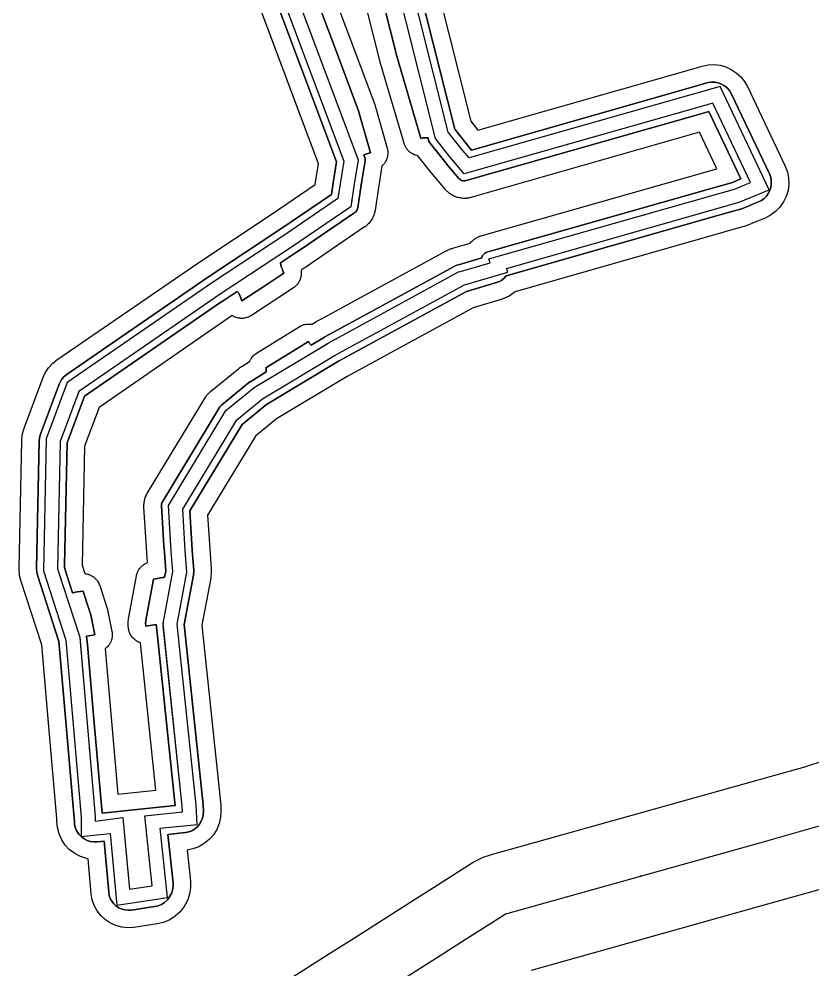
# Model space of a CAD drawing. Header units: inches. Extents: x 87989 to 118156, y 435697 to 451526.
# Drawn here: x 92767.7 to 92994.7, y 437025.8 to 437297.8 of the extents above; entities that cross this region are included whole.
import ezdxf

# ---------------------------------------------------------------- set-up
doc = ezdxf.new("R2010")
doc.units = ezdxf.units.IN
doc.header["$MEASUREMENT"] = 0
for name, color, linetype, true_color in [('As_waterkering_AWK', 7, 'Continuous', 0xbe8997), ('As_waterkering_BWK', 7, 'Continuous', 0x7b8981), ('Beschermingszone_BWK', 7, 'Continuous', 0xcf890d), ('Grens_bebouwingsvrije_zone_BWK', 7, 'Continuous', 0x6789ae), ('Kernzone_AWK', 7, 'Continuous', 0x778924), ('Kernzone_BWK', 7, 'Continuous', 0xcb89af), ('Kunstwerken_BWK', 7, 'Continuous', 0xc78952), ('Referentiepunten_AWK', 7, 'Continuous', 0x6f8969), ('Referentiepunten_BWK', 7, 'Continuous', 0x178980)]:
    doc.layers.add(name, color=color, linetype=linetype, true_color=true_color)

msp = doc.modelspace()

# ---------------------------------------------------------------- linework, layer by layer
at = {"layer": 'As_waterkering_AWK'}
msp.add_lwpolyline([(93334.787, 437242.733), (93295.709, 437218), (93282.467, 437206.605), (93222.688, 437155.168), (93214.381, 437148.02), (93214.371, 437148.011), (93195.916, 437132.131), (93181.844, 437128.07), (93092.53, 437102.291), (93058.673, 437089.189), (93029.271, 437078.212), (93015.636, 437073.121), (92997.464, 437067.192), (92979.388, 437062.123), (92907.512, 437041.994), (92906.989, 437041.847), (92895.581, 437034.604), (92889.158, 437030.526), (92873.02, 437020.28)], dxfattribs=at)
at = {"layer": 'As_waterkering_BWK'}
for points in [[(92789.5387, 437068.4214), (92797.4302, 437069.3872), (92799.3091, 437048.9451), (92805.8204, 437049.9024), (92803.7144, 437069.9053), (92814.4726, 437071.0314), (92814.4114, 437072.6414), (92808.9129, 437124.8675), (92811.6976, 437139.7929), (92811.27, 437145.47), (92810.44, 437158.63), (92826.89, 437185.81), (92835, 437192.43), (92856.0923, 437205.1037), (92893.4, 437225.42), (92893.95, 437225.57), (92902.3875, 437228.0642), (92902.041, 437229.153), (92966.176, 437247.393), (92969.221, 437248.259), (92972.32, 437249.14), (92974.401, 437250), (92975.3855, 437250.407), (92976.82, 437251), (92966.05, 437273.72), (92964.7129, 437273.3388), (92963.114, 437272.8831), (92895.01, 437253.46), (92890.9286, 437258.3272), (92886.7733, 437263.552), (92874.0061, 437314.5006)], [(92845.446, 437308.9083), (92864.6843, 437257.4991), (92863.485, 437250), (92862.59, 437244.07), (92845.9535, 437232.7409), (92825.24, 437219.06), (92784.82, 437191.2), (92779.48, 437176.93), (92778.7242, 437140.574), (92785.07, 437120.97), (92787.12, 437097.41), (92789.5317, 437069.666), (92789.5387, 437068.4214)]]:
    msp.add_lwpolyline(points, dxfattribs=at)
at = {"layer": 'Beschermingszone_BWK'}
for points in [[(92869.9238, 437310.2266), (92875.707, 437287.1445), (92882.5098, 437263.9883), (92882.6309, 437263.5781), (92882.9492, 437263.6719), (92883.2188, 437263.7461), (92883.4941, 437263.7852), (92883.7793, 437263.8242), (92884.0664, 437263.8242), (92884.3594, 437263.8281), (92884.6523, 437263.7852), (92884.834, 437263.0664), (92884.9219, 437262.7969), (92885.0469, 437262.543), (92885.207, 437262.3086), (92889.3789, 437257.0625), (92890.3516, 437255.9023), (92893.4785, 437252.1758), (92893.709, 437251.9414), (92893.9746, 437251.75), (92894.2695, 437251.6016), (92894.582, 437251.5078), (92894.9082, 437251.4609), (92895.2363, 437251.4727), (92895.5586, 437251.5352), (92963.6621, 437270.9609), (92964.9688, 437271.332), (92974.1113, 437252.043), (92973.6367, 437251.8477), (92971.6621, 437251.0313), (92968.6738, 437250.1836), (92965.6289, 437249.3164), (92902.834, 437231.457), (92901.4941, 437231.0781), (92901.1914, 437230.9648), (92900.9121, 437230.8047), (92900.6621, 437230.6016), (92900.4473, 437230.3633), (92900.2754, 437230.0898), (92900.1484, 437229.793), (92900.0703, 437229.4805), (92893.4023, 437227.4922), (92892.873, 437227.3477), (92892.7168, 437227.3008), (92892.4434, 437227.1758), (92891.1113, 437226.4492), (92856.4277, 437207.5625), (92855.1367, 437206.8594), (92855.0625, 437206.8164), (92851.2637, 437204.5352), (92851.1641, 437204.6016), (92850.9902, 437204.7773), (92850.8223, 437204.9453), (92850.6855, 437205.1406), (92850.5566, 437205.3242), (92850.4609, 437205.5313), (92838.3008, 437197.9688), (92838.3711, 437197.6992), (92838.3984, 437197.4219), (92838.4258, 437197.1328), (92838.4023, 437196.8242), (92833.9707, 437194.1445), (92833.7344, 437193.9805), (92832.3281, 437192.832), (92825.6152, 437187.3516), (92825.3574, 437187.0937), (92825.1797, 437186.8438), (92808.7188, 437159.6484), (92808.5859, 437159.3789), (92808.4961, 437159.0977), (92808.4473, 437158.8008), (92808.4434, 437158.5039), (92809.1641, 437147.0898), (92809.2754, 437145.332), (92809.6836, 437139.9023), (92809.3398, 437138.1563), (92809.0996, 437138.0859), (92808.8691, 437138.0586), (92806.2051, 437137.6094), (92803.9941, 437125.7617), (92803.9121, 437124.8672), (92803.9395, 437124.3438), (92803.959, 437124.1602), (92806.9238, 437124.6563), (92807.1855, 437122.168), (92812.1934, 437074.6172), (92812.3809, 437072.8242), (92791.4551, 437070.6328), (92791.3633, 437071.6875), (92789.1133, 437097.582), (92787.2656, 437118.8008), (92787.0625, 437121.1445), (92787.043, 437121.3008), (92789.3809, 437121.6914), (92788.25, 437127.3828), (92787.1484, 437130.7852), (92786.0469, 437134.1914), (92784.3926, 437133.9102), (92783.0566, 437133.6836), (92782.1855, 437136.375), (92781.4219, 437138.7344), (92780.7305, 437140.8711), (92780.7461, 437141.6055), (92781.4727, 437176.5469), (92786.4727, 437189.9102), (92824.8926, 437216.3906), (92826.3594, 437217.4023), (92830.0645, 437219.8477), (92830.1426, 437219.7813), (92830.3477, 437219.5977), (92830.5078, 437219.375), (92830.6563, 437219.1719), (92830.7598, 437218.9414), (92831.4063, 437217.1406), (92837.4141, 437221.1094), (92843.4238, 437225.0781), (92843.0723, 437226.0547), (92842.7207, 437227.0313), (92842.6211, 437227.2852), (92842.5664, 437227.5586), (92842.5078, 437227.8398), (92842.502, 437228.0625), (92847.0684, 437231.0781), (92848.4102, 437231.9922), (92863.7148, 437242.418), (92863.9707, 437242.625), (92864.1895, 437242.8711), (92864.3652, 437243.1484), (92864.4922, 437243.4531), (92864.5684, 437243.7734), (92865.4609, 437249.6914), (92865.7539, 437251.5273), (92866.6602, 437257.1836), (92866.6836, 437257.5234), (92866.6504, 437257.8633), (92866.5605, 437258.1914), (92866.3145, 437258.8477), (92866.4141, 437258.9102), (92866.6309, 437259.0039), (92866.8398, 437259.0977), (92867.0605, 437259.1602), (92868.1699, 437259.4805), (92864.7695, 437271.5391), (92858.4844, 437288.3359), (92852.1973, 437305.1328)], [(92856.8809, 437306.8828), (92869.4512, 437273.2891), (92869.4824, 437273.2031), (92869.5508, 437272.9961), (92869.582, 437272.8945), (92872.9824, 437260.8359), (92872.9902, 437260.8047), (92873.0273, 437260.6484), (92873.1055, 437260.2578), (92873.1328, 437260.0938), (92873.1484, 437259.9336), (92873.1523, 437259.8594), (92873.166, 437259.4609), (92873.168, 437259.3711), (92873.1641, 437259.207), (92873.1484, 437259.0625), (92873.0996, 437258.6602), (92873.0723, 437258.4883), (92873.0352, 437258.3281), (92873.0195, 437258.2773), (92872.9082, 437257.8945), (92872.875, 437257.793), (92872.8184, 437257.6367), (92872.7656, 437257.5195), (92872.5938, 437257.1602), (92872.5801, 437257.1289), (92872.502, 437256.9844), (92872.416, 437256.8477), (92872.3945, 437256.8164), (92872.168, 437256.4883), (92872.0938, 437256.3867), (92871.9902, 437256.2617), (92871.916, 437256.1797), (92871.6406, 437255.8906), (92871.6035, 437255.8555), (92871.4941, 437255.75), (92870.6914, 437250.7383), (92870.4023, 437248.9258), (92869.5117, 437243.0273), (92869.4941, 437242.9258), (92869.4531, 437242.7148), (92869.4336, 437242.6211), (92869.3574, 437242.3008), (92869.3398, 437242.2305), (92869.3027, 437242.1016), (92869.1758, 437241.7109), (92869.166, 437241.6836), (92869.1055, 437241.5234), (92868.9766, 437241.2148), (92868.9121, 437241.0781), (92868.8887, 437241.0313), (92868.6992, 437240.6641), (92868.6465, 437240.5664), (92868.5977, 437240.4883), (92868.4219, 437240.207), (92868.3848, 437240.1484), (92868.3066, 437240.0391), (92868.0508, 437239.6992), (92867.9336, 437239.5547), (92867.7109, 437239.3047), (92867.6094, 437239.1953), (92867.5684, 437239.1563), (92867.2695, 437238.8711), (92867.1914, 437238.8008), (92867.1152, 437238.7383), (92866.8594, 437238.5313), (92866.8105, 437238.4883), (92866.7793, 437238.4648), (92866.6133, 437238.3438), (92866.5293, 437238.2852), (92851.2227, 437227.8594), (92849.8672, 437226.9375), (92849.8438, 437226.9219), (92848.3496, 437225.9336), (92848.3613, 437225.8516), (92848.3711, 437225.7617), (92848.4121, 437225.3477), (92848.418, 437225.2734), (92848.4238, 437225.1094), (92848.418, 437224.9414), (92848.3887, 437224.5195), (92848.373, 437224.3672), (92848.3457, 437224.207), (92848.3242, 437224.1055), (92848.2266, 437223.7031), (92848.2109, 437223.6445), (92848.1641, 437223.4883), (92848.0996, 437223.3203), (92847.9316, 437222.9258), (92847.875, 437222.8008), (92847.7969, 437222.6563), (92847.7363, 437222.5586), (92847.5117, 437222.207), (92847.4863, 437222.168), (92847.3906, 437222.0352), (92847.2871, 437221.9102), (92847.2598, 437221.8789), (92846.9785, 437221.5703), (92846.8965, 437221.4805), (92846.7773, 437221.3711), (92846.6738, 437221.2852), (92846.3477, 437221.0273), (92846.3223, 437221.0078), (92846.1855, 437220.9102), (92834.1621, 437212.9687), (92834.0332, 437212.8906), (92833.9902, 437212.8672), (92833.6387, 437212.6719), (92833.5371, 437212.6172), (92833.3887, 437212.5508), (92833.2715, 437212.5039), (92832.8926, 437212.3711), (92832.8555, 437212.3594), (92832.6992, 437212.3086), (92832.541, 437212.2734), (92832.502, 437212.2656), (92832.1074, 437212.1953), (92831.9824, 437212.1758), (92831.8203, 437212.1563), (92831.7051, 437212.1523), (92831.3027, 437212.1445), (92831.0918, 437212.1484), (92830.9141, 437212.168), (92830.502, 437212.2266), (92830.3691, 437212.25), (92830.209, 437212.2852), (92830.1094, 437212.3164), (92829.7266, 437212.4375), (92829.6699, 437212.4531), (92829.5156, 437212.5117), (92829.3594, 437212.582), (92828.9922, 437212.7695), (92828.8633, 437212.8359), (92828.7246, 437212.9219), (92828.6973, 437212.9414), (92790.6055, 437186.6836), (92786.4531, 437175.5938), (92785.748, 437141.6094), (92786.5391, 437139.1602), (92786.5918, 437139.1563), (92786.7441, 437139.1406), (92786.9043, 437139.1133), (92786.9824, 437139.0977), (92787.3672, 437139.0078), (92787.4492, 437138.9883), (92787.6055, 437138.9414), (92787.7441, 437138.8906), (92788.1191, 437138.7383), (92788.2734, 437138.668), (92788.418, 437138.5898), (92788.4648, 437138.5625), (92788.8027, 437138.3555), (92788.8965, 437138.2969), (92789.0293, 437138.2031), (92789.123, 437138.125), (92789.4258, 437137.8711), (92789.457, 437137.8438), (92789.5762, 437137.7305), (92789.6973, 437137.6016), (92789.9629, 437137.2891), (92790.0488, 437137.1836), (92790.1445, 437137.0508), (92790.1973, 437136.9727), (92790.4043, 437136.6328), (92790.4375, 437136.5742), (92790.5156, 437136.4297), (92790.584, 437136.2813), (92790.7344, 437135.9141), (92790.791, 437135.7656), (92790.8027, 437135.7305), (92793.0059, 437128.9219), (92793.0449, 437128.793), (92793.1211, 437128.5), (92793.1543, 437128.3594), (92794.2891, 437122.6367), (92794.3164, 437122.4766), (92794.3223, 437122.4141), (92794.3652, 437122.0195), (92794.373, 437121.9219), (92794.3789, 437121.7578), (92794.375, 437121.625), (92794.3555, 437121.2305), (92794.3535, 437121.1992), (92794.3359, 437121.0352), (92794.3105, 437120.875), (92794.3027, 437120.8359), (92794.2188, 437120.4492), (92794.1895, 437120.3281), (92794.1426, 437120.1719), (92794.1055, 437120.0703), (92793.9629, 437119.6992), (92793.9414, 437119.6484), (92793.875, 437119.5), (92793.7949, 437119.3477), (92793.5918, 437119.0039), (92793.5117, 437118.875), (92793.416, 437118.7422), (92793.3652, 437118.6758), (92793.1133, 437118.3711), (92793.0605, 437118.3086), (92792.9492, 437118.1875), (92792.8398, 437118.0859), (92792.5371, 437117.8164), (92792.4063, 437117.7109), (92792.3809, 437117.6914), (92794.0938, 437098.0156), (92795.9961, 437076.1367), (92806.8848, 437077.2734), (92802.4512, 437119.3945), (92802.3633, 437119.4219), (92802.1953, 437119.4844), (92801.8066, 437119.6484), (92801.6855, 437119.707), (92801.541, 437119.7852), (92801.4473, 437119.8398), (92801.1035, 437120.0586), (92801.0586, 437120.0898), (92800.9258, 437120.1836), (92800.7891, 437120.2969), (92800.4746, 437120.5781), (92800.377, 437120.6719), (92800.2656, 437120.793), (92800.1953, 437120.875), (92799.9395, 437121.1914), (92799.9063, 437121.2344), (92799.8105, 437121.3672), (92799.7168, 437121.5195), (92799.5117, 437121.8867), (92799.4473, 437122.0078), (92799.3789, 437122.1563), (92799.3398, 437122.2578), (92799.2012, 437122.6406), (92799.1816, 437122.6914), (92799.1348, 437122.8477), (92799.0957, 437123.0195), (92799.0176, 437123.4336), (92798.9941, 437123.5703), (92798.9883, 437123.6367), (92798.9688, 437123.8203), (92798.9609, 437123.8867), (92798.9512, 437124.0156), (92798.9492, 437124.0508), (92798.9473, 437124.082), (92798.9199, 437124.6055), (92798.916, 437124.7383), (92798.916, 437124.7813), (92798.9238, 437125.1367), (92798.9277, 437125.2539), (92798.9336, 437125.3164), (92799.0137, 437126.207), (92799.0254, 437126.3203), (92799.0586, 437126.5586), (92799.0781, 437126.6758), (92801.293, 437138.543), (92801.3359, 437138.7266), (92801.4551, 437139.1563), (92801.4961, 437139.293), (92801.5527, 437139.4453), (92801.6055, 437139.5625), (92801.793, 437139.957), (92801.8066, 437139.9844), (92801.8848, 437140.1289), (92801.9707, 437140.2695), (92802.0137, 437140.3281), (92802.2637, 437140.6836), (92802.3184, 437140.7539), (92802.4219, 437140.8789), (92802.5391, 437141.0078), (92802.8535, 437141.3164), (92802.9609, 437141.418), (92803.0879, 437141.5195), (92803.1875, 437141.5938), (92803.5449, 437141.8398), (92803.5781, 437141.8633), (92803.7168, 437141.9492), (92803.8613, 437142.0273), (92803.9219, 437142.0547), (92804.3164, 437142.2344), (92804.4043, 437142.2734), (92804.4883, 437142.3086), (92804.2871, 437144.9727), (92804.2852, 437145), (92804.1738, 437146.7734), (92803.4531, 437158.1875), (92803.4492, 437158.2813), (92803.4453, 437158.4805), (92803.4434, 437158.5469), (92803.4473, 437158.8594), (92803.4531, 437158.9961), (92803.457, 437159.0469), (92803.4883, 437159.418), (92803.502, 437159.5273), (92803.5117, 437159.6016), (92803.5605, 437159.8984), (92803.5762, 437159.9844), (92803.5957, 437160.082), (92803.6836, 437160.4414), (92803.6992, 437160.5078), (92803.7344, 437160.6211), (92803.8242, 437160.9063), (92803.8379, 437160.9492), (92803.8887, 437161.082), (92804.0313, 437161.4375), (92804.1035, 437161.5977), (92804.2363, 437161.8672), (92804.2852, 437161.9609), (92804.3887, 437162.1445), (92804.4141, 437162.1914), (92804.4414, 437162.2383), (92820.9023, 437189.4336), (92820.9531, 437189.5156), (92821.0625, 437189.6836), (92821.1133, 437189.7539), (92821.293, 437190.0039), (92821.3418, 437190.0742), (92821.4219, 437190.1719), (92821.6934, 437190.4883), (92821.7168, 437190.5195), (92821.832, 437190.6406), (92822.0918, 437190.8984), (92822.1797, 437190.9805), (92822.3613, 437191.1445), (92822.3848, 437191.168), (92822.4531, 437191.2227), (92830.5742, 437197.8516), (92830.6387, 437197.9023), (92830.7871, 437198.0156), (92830.8594, 437198.0703), (92831.0938, 437198.2344), (92831.1543, 437198.2773), (92831.3105, 437198.3789), (92831.3828, 437198.4219), (92833.6465, 437199.793), (92833.6855, 437199.8906), (92833.7578, 437200.0508), (92833.9375, 437200.4063), (92834.0039, 437200.5273), (92834.0898, 437200.668), (92834.1426, 437200.7422), (92834.3672, 437201.0547), (92834.4121, 437201.1133), (92834.5156, 437201.2383), (92834.623, 437201.3555), (92834.8984, 437201.6289), (92835.0195, 437201.7461), (92835.1465, 437201.8477), (92835.1934, 437201.8867), (92835.5059, 437202.1133), (92835.5918, 437202.1719), (92835.6602, 437202.2148), (92847.8203, 437209.7773), (92847.8906, 437209.8164), (92847.9844, 437209.8711), (92848.3242, 437210.0469), (92848.373, 437210.0703), (92848.5215, 437210.1406), (92848.6758, 437210.1953), (92849.0371, 437210.3203), (92849.1934, 437210.3672), (92849.3516, 437210.4023), (92849.4063, 437210.4141), (92849.7832, 437210.4805), (92849.8887, 437210.4961), (92850.0527, 437210.5117), (92850.1641, 437210.5156), (92850.5449, 437210.5234), (92850.7598, 437210.5195), (92850.9238, 437210.5039), (92851.3047, 437210.4531), (92851.3848, 437210.4414), (92852.5098, 437211.1172), (92852.5508, 437211.1406), (92852.6758, 437211.2109), (92852.7207, 437211.2383), (92854.0371, 437211.9531), (92890.0527, 437231.5664), (92890.1348, 437231.6094), (92890.3066, 437231.6953), (92890.3867, 437231.7344), (92890.6602, 437231.8555), (92890.7305, 437231.8867), (92890.793, 437231.9141), (92891.0645, 437232.0156), (92891.1563, 437232.0508), (92891.2012, 437232.0664), (92891.3594, 437232.1133), (92891.4082, 437232.1289), (92891.5078, 437232.1602), (92891.5586, 437232.1719), (92892.0313, 437232.3008), (92896.7285, 437233.7031), (92896.9336, 437233.9336), (92897.0293, 437234.0352), (92897.0742, 437234.0781), (92897.3652, 437234.3555), (92897.4414, 437234.4258), (92897.5176, 437234.4883), (92897.7676, 437234.6914), (92897.8184, 437234.7305), (92897.9297, 437234.8125), (92898.2734, 437235.0469), (92898.4277, 437235.1445), (92898.7129, 437235.3047), (92898.8477, 437235.3789), (92898.8926, 437235.3984), (92899.2578, 437235.5703), (92899.3613, 437235.6172), (92899.4453, 437235.6484), (92899.7461, 437235.7617), (92899.8281, 437235.7891), (92900.0313, 437235.8555), (92900.127, 437235.8867), (92967.1953, 437254.9609), (92962.2656, 437265.3633), (92896.9297, 437246.7266), (92896.8906, 437246.7188), (92896.8301, 437246.7031), (92896.6309, 437246.6523), (92896.5313, 437246.6328), (92896.209, 437246.5664), (92896.0488, 437246.543), (92896.0059, 437246.5352), (92895.5977, 437246.4883), (92895.4785, 437246.4805), (92895.3926, 437246.4766), (92895.0645, 437246.4648), (92894.9863, 437246.4648), (92894.8594, 437246.4688), (92894.4492, 437246.4883), (92894.4121, 437246.4883), (92894.248, 437246.5078), (92893.9199, 437246.5508), (92893.7637, 437246.5781), (92893.7168, 437246.5859), (92893.3164, 437246.6719), (92893.2031, 437246.7031), (92893.1172, 437246.7266), (92892.8027, 437246.8203), (92892.7324, 437246.8438), (92892.6094, 437246.8906), (92892.2285, 437247.043), (92892.1973, 437247.0547), (92892.0449, 437247.125), (92891.7461, 437247.2734), (92891.6113, 437247.3438), (92891.5664, 437247.3711), (92891.2148, 437247.5859), (92891.1211, 437247.6445), (92891.0449, 437247.6992), (92890.7773, 437247.8906), (92890.7207, 437247.9336), (92890.6172, 437248.0156), (92890.2949, 437248.293), (92890.1602, 437248.418), (92889.9238, 437248.6563), (92889.8535, 437248.7305), (92889.7148, 437248.8828), (92889.6816, 437248.9219), (92889.6465, 437248.9609), (92886.5195, 437252.6914), (92885.5273, 437253.875), (92885.4863, 437253.9258), (92881.7148, 437258.668), (92881.5898, 437258.6953), (92881.2031, 437258.793), (92881.1719, 437258.8008), (92881.0137, 437258.8477), (92880.8613, 437258.9063), (92880.8262, 437258.9219), (92880.4609, 437259.0781), (92880.3477, 437259.1328), (92880.2031, 437259.2109), (92880.1074, 437259.2656), (92879.7734, 437259.4805), (92879.7285, 437259.5117), (92879.5957, 437259.6055), (92879.4629, 437259.7148), (92879.1582, 437259.9883), (92879.0527, 437260.0859), (92878.9414, 437260.2031), (92878.8809, 437260.2773), (92878.6309, 437260.5859), (92878.5879, 437260.6406), (92878.4922, 437260.7734), (92878.4043, 437260.9141), (92878.2051, 437261.2578), (92878.1289, 437261.3984), (92878.0625, 437261.5508), (92878.0352, 437261.6172), (92877.8926, 437261.9883), (92877.8633, 437262.0742), (92877.832, 437262.1758), (92877.7129, 437262.582), (92870.9102, 437285.7344), (92870.8965, 437285.7813), (92870.8691, 437285.8867), (92870.8574, 437285.9297), (92865.0723, 437309.0078)]]:
    msp.add_lwpolyline(points, dxfattribs=at)
for points in [[(92884.6001, 437317.4482, 0), (92896.8646, 437268.5354, 0), (92898.8794, 437266.0021, 0), (92960.0979, 437283.4615, 0), (92961.6974, 437283.9174, 0), (92963.0344, 437284.2986, 0), (92964.7168, 437284.6389, 0), (92966.4317, 437284.7134, 0), (92968.1373, 437284.5201, 0), (92969.7921, 437284.0639, 0), (92971.3557, 437283.3558, 0), (92972.7902, 437282.4131, 0), (92974.0605, 437281.2587, 0), (92975.1358, 437279.9207, 0), (92975.9898, 437278.4318, 0), (92986.7598, 437255.7118, 0), (92987.3901, 437254.0453, 0), (92987.743, 437252.299, 0), (92987.8095, 437250.5186, 0), (92987.5876, 437248.7508, 0), (92987.0833, 437247.042, 0), (92986.3097, 437245.4371, 0), (92985.2872, 437243.9781, 0), (92984.0425, 437242.7033, 0), (92982.6084, 437241.6461, 0), (92981.0224, 437240.8344, 0), (92979.5879, 437240.2414, 0), (92978.6028, 437239.8341, 0), (92976.5213, 437238.9739, 0), (92975.328, 437238.5593, 0), (92972.2295, 437237.6784, 0), (92969.1851, 437236.8126, 0), (92909.5899, 437219.7694, 0), (92907.8875, 437218.5379, 0), (92905.8277, 437217.6215, 0), (92897.586, 437215.1743, 0), (92861.5579, 437195.5548, 0), (92841.3433, 437183.4085, 0), (92835.3172, 437178.4896, 0), (92821.6351, 437155.8829, 0), (92822.2436, 437146.2293, 0), (92822.6666, 437140.6191, 0), (92822.6976, 437139.7929, 0), (92822.5208, 437137.829, 0), (92820.0202, 437124.4255, 0), (92825.351, 437073.7931, 0), (92825.4035, 437073.0591, 0), (92825.4687, 437071.2402, 0), (92825.3541, 437069.4304, 0), (92824.9436, 437067.6639, 0), (92824.2484, 437065.989, 0), (92823.2873, 437064.4511, 0), (92822.0865, 437063.0921, 0), (92820.6787, 437061.9489, 0), (92819.1022, 437061.0527, 0), (92817.3998, 437060.4278, 0), (92815.8048, 437060.1264, 0), (92816.7341, 437051.2994, 0), (92816.7722, 437049.3888, 0), (92816.4865, 437047.4992, 0), (92815.8853, 437045.6852, 0), (92814.986, 437043.999, 0), (92813.8144, 437042.4893, 0), (92812.4043, 437041.1995, 0), (92810.7963, 437040.1668, 0), (92809.0368, 437039.4209, 0), (92807.1765, 437038.9834, 0), (92800.5864, 437038.0145, 0), (92798.8545, 437037.9023, 0), (92797.1273, 437038.0718, 0), (92795.4502, 437038.5184, 0), (92793.8676, 437039.2306, 0), (92792.421, 437040.1894, 0), (92791.1486, 437041.3696, 0), (92790.0839, 437042.7402, 0), (92789.255, 437044.265, 0), (92788.6837, 437045.9038, 0), (92788.3851, 437047.6134, 0), (92787.4629, 437057.6471, 0), (92787.0354, 437057.71, 0), (92785.2904, 437058.2749, 0), (92783.6634, 437059.1219, 0), (92782.1998, 437060.2275, 0), (92780.9403, 437061.5609, 0), (92779.9198, 437063.085, 0), (92779.1668, 437064.7575, 0), (92778.7022, 437066.5319, 0), (92778.5389, 437068.3589, 0), (92778.5346, 437069.1135, 0), (92776.1614, 437096.4569, 0), (92774.2197, 437118.7714, 0), (92768.2588, 437137.1863, 0), (92767.8913, 437138.6638, 0), (92767.7254, 437140.6883, 0), (92768.4824, 437177.1586, 0), (92768.6471, 437178.8401, 0), (92769.1605, 437180.7387, 0), (92774.5177, 437195.0552, 0), (92775.2219, 437196.5737, 0), (92776.1483, 437197.9677, 0), (92777.2755, 437199.205, 0), (92778.5773, 437200.257, 0), (92819.0875, 437228.1778, 0), (92839.8263, 437241.8767, 0), (92852.4298, 437250.4594, 0), (92852.6156, 437251.6893, 0), (92853.3633, 437256.3661, 0), (92835.1437, 437305.053, 0)], [(92839.8265, 437306.8054, 0), (92858.5092, 437256.8811, 0), (92857.5562, 437250.9215, 0), (92857.0481, 437247.5551, 0), (92842.6116, 437237.7238, 0), (92821.8841, 437224.0334, 0), (92781.1891, 437195.9682, 0), (92780.5545, 437195.415, 0), (92780.0045, 437194.7776, 0), (92779.5501, 437194.0688, 0), (92779.2006, 437193.3029, 0), (92773.8512, 437179.0075, 0), (92773.5712, 437177.9719, 0), (92773.4813, 437177.0547, 0), (92772.7249, 437140.6363, 0), (92772.8154, 437139.5321, 0), (92773.0158, 437138.7262, 0), (92779.1517, 437119.7708, 0), (92781.1426, 437096.8901, 0), (92783.5342, 437069.1992, 0), (92783.5388, 437068.3873, 0), (92783.6279, 437067.3908, 0), (92783.8813, 437066.4229, 0), (92784.2921, 437065.5106, 0), (92784.8487, 437064.6793, 0), (92785.5357, 437063.952, 0), (92786.334, 437063.3489, 0), (92787.2214, 437062.8869, 0), (92788.1733, 437062.5788, 0), (92789.1631, 437062.4331, 0), (92790.1634, 437062.454, 0), (92792.0242, 437062.6493, 0), (92793.3641, 437048.0711, 0), (92793.5231, 437047.161, 0), (92793.8272, 437046.2886, 0), (92794.2684, 437045.4769, 0), (92794.8352, 437044.7474, 0), (92795.5125, 437044.1191, 0), (92796.2825, 437043.6087, 0), (92797.125, 437043.2296, 0), (92798.0178, 437042.9918, 0), (92798.9372, 437042.9016, 0), (92799.8591, 437042.9614, 0), (92806.4492, 437043.9303, 0), (92807.4832, 437044.1734, 0), (92808.4612, 437044.588, 0), (92809.3549, 437045.162, 0), (92810.1387, 437045.8789, 0), (92810.7899, 437046.7181, 0), (92811.2898, 437047.6553, 0), (92811.624, 437048.6636, 0), (92811.7828, 437049.7139, 0), (92811.7616, 437050.7759, 0), (92810.31, 437064.5629, 0), (92810.3141, 437064.5692, 0), (92815.3059, 437065.0932, 0), (92816.2486, 437065.3029, 0), (92817.1454, 437065.6613, 0), (92817.9729, 437066.1591, 0), (92818.7097, 437066.7834, 0), (92819.3366, 437067.518, 0), (92819.8373, 437068.3438, 0), (92820.1988, 437069.2394, 0), (92820.4117, 437070.1813, 0), (92820.4705, 437071.1453, 0), (92820.3928, 437073.0694, 0), (92814.9714, 437124.6264, 0), (92817.6012, 437138.7217, 0), (92817.6892, 437140.0182, 0), (92817.2556, 437145.8842, 0), (92816.5464, 437157.1316, 0), (92831.4867, 437181.817, 0), (92838.46, 437187.5092, 0), (92859.0735, 437199.8952, 0), (92895.6603, 437219.8189, 0), (92904.264, 437222.3681, 0), (92905.0539, 437222.6883, 0), (92905.7889, 437223.1198, 0), (92906.4534, 437223.6535, 0), (92907.0333, 437224.2782, 0), (92967.8173, 437241.6219, 0), (92970.862, 437242.4878, 0), (92973.9607, 437243.3687, 0), (92974.6116, 437243.5949, 0), (92976.6929, 437244.455, 0), (92977.6778, 437244.8621, 0), (92979.1122, 437245.4551, 0), (92979.9536, 437245.8825, 0), (92980.7173, 437246.4367, 0), (92981.3845, 437247.1041, 0), (92981.9386, 437247.868, 0), (92982.3658, 437248.7094, 0), (92982.6555, 437249.6075, 0), (92982.8005, 437250.5399, 0), (92982.7973, 437251.4836, 0), (92982.6458, 437252.415, 0), (92982.3499, 437253.3111, 0), (92971.3589, 437276.505, 0), (92970.8341, 437277.3372, 0), (92970.1796, 437278.0719, 0), (92969.4133, 437278.6891, 0), (92968.5561, 437279.1719, 0), (92967.6311, 437279.5074, 0), (92966.6636, 437279.6863, 0), (92965.6799, 437279.7038, 0), (92964.7066, 437279.5595, 0), (92963.0681, 437279.109, 0), (92961.4689, 437278.6531, 0), (92897.1069, 437260.2973, 0), (92895.5762, 437262.1228, 0), (92892.2777, 437266.2702, 0), (92879.7846, 437316.1084, 0)]]:
    msp.add_polyline3d(points, dxfattribs=at)
at = {"layer": 'Grens_bebouwingsvrije_zone_BWK'}
msp.add_lwpolyline([(92841.6078, 437307.752), (92860.5676, 437257.0871), (92859.5324, 437250.6143), (92858.8954, 437246.3934), (92843.7254, 437236.063), (92823.0025, 437222.3759), (92781.5145, 437193.7797), (92775.495, 437177.694), (92774.7111, 437139.9833), (92781.1245, 437120.1705), (92783.135, 437097.0634), (92785.5327, 437069.4812), (92785.5388, 437068.3986), (92785.5357, 437063.952), (92789.9552, 437064.4431), (92793.8305, 437064.8488), (92795.7125, 437044.3733), (92810.2004, 437046.5033), (92808.1115, 437066.3436), (92818.6119, 437067.4428), (92818.4035, 437072.927), (92812.9519, 437124.7068), (92815.7256, 437139.5726), (92815.2605, 437145.7461), (92814.511, 437157.631), (92829.9545, 437183.148), (92837.3067, 437189.1494), (92858.0798, 437201.6314), (92894.9029, 437221.6838), (92895.0433, 437221.7221), (92907.4374, 437225.3858), (92907.1038, 437226.4342), (92973.6351, 437245.3554), (92982.2369, 437248.911), (92968.2127, 437278.4959), (92896.408, 437258.0182), (92894.027, 437260.8576), (92890.4429, 437265.3641), (92877.8611, 437315.5732)], dxfattribs=at)
at = {"layer": 'Kernzone_AWK'}
for points in [[(93344.243, 437228.008), (93306.154, 437203.9), (93293.882, 437193.34), (93234.102, 437141.903), (93226.085, 437135.008), (93225.79, 437134.751), (93207.248, 437118.796, -0.10620281), (93200.768, 437115.317), (93186.697, 437111.256), (93098.127, 437085.692), (93064.892, 437072.831), (93035.392, 437061.818), (93021.689, 437056.702), (93021.064, 437056.484), (93002.892, 437050.555), (93002.189, 437050.342), (92984.11, 437045.272), (92914.193, 437025.691)], [(92840.495, 437020.359), (92854.681, 437029.366), (92859.061, 437032.147), (92863.641, 437035.054), (92879.778, 437045.3), (92886.201, 437049.378), (92897.609, 437056.621, -0.07266719), (92902.254, 437058.694), (92902.785, 437058.844), (92974.666, 437078.974), (92992.382, 437083.942), (93009.874, 437089.649)]]:
    msp.add_lwpolyline(points, format="xyb", dxfattribs=at)
at = {"layer": 'Kernzone_BWK'}
for points in [[(92879.7852, 437316.1094), (92892.2773, 437266.2695), (92895.5781, 437262.1211), (92897.1055, 437260.2969), (92961.4688, 437278.6523), (92963.0664, 437279.1094), (92964.707, 437279.5586), (92965.6797, 437279.7031), (92966.6641, 437279.6875), (92967.6328, 437279.5078), (92968.5547, 437279.1719), (92969.4141, 437278.6875), (92970.1797, 437278.0703), (92970.8359, 437277.3359), (92971.3594, 437276.5039), (92982.3516, 437253.3125), (92982.6445, 437252.4141), (92982.7969, 437251.4844), (92982.8008, 437250.5391), (92982.6563, 437249.6094), (92982.3672, 437248.7109), (92981.9375, 437247.8672), (92981.3828, 437247.1055), (92980.7188, 437246.4375), (92979.9531, 437245.8828), (92979.1133, 437245.457), (92977.6797, 437244.8633), (92976.6914, 437244.4531), (92974.6133, 437243.5937), (92973.9609, 437243.3672), (92970.8633, 437242.4883), (92967.8164, 437241.6211), (92907.0352, 437224.2773), (92906.4531, 437223.6523), (92905.7891, 437223.1211), (92905.0547, 437222.6875), (92904.2656, 437222.3672), (92895.6602, 437219.8203), (92859.0742, 437199.8945), (92838.4609, 437187.5078), (92831.4883, 437181.8164), (92816.5469, 437157.1328), (92817.2539, 437145.8828), (92817.6875, 437140.0195), (92817.6016, 437138.7227), (92814.9727, 437124.625), (92820.3945, 437073.0703), (92820.4688, 437071.1445), (92820.4102, 437070.1797), (92820.1992, 437069.2383), (92819.8359, 437068.3438), (92819.3359, 437067.5195), (92818.7109, 437066.7852), (92817.9727, 437066.1602), (92817.1445, 437065.6602), (92816.25, 437065.3047), (92815.3047, 437065.0938), (92810.3125, 437064.5703), (92810.3086, 437064.5625), (92811.7617, 437050.7773), (92811.7813, 437049.7148), (92811.625, 437048.6641), (92811.2891, 437047.6563), (92810.7891, 437046.7188), (92810.1406, 437045.8789), (92809.3555, 437045.1602), (92808.4609, 437044.5898), (92807.4844, 437044.1719), (92806.4492, 437043.9297), (92799.8594, 437042.9609), (92798.9375, 437042.9023), (92798.0195, 437042.9922), (92797.125, 437043.2305), (92796.2813, 437043.6094), (92795.5117, 437044.1172), (92794.8359, 437044.7461), (92794.2695, 437045.4766), (92793.8281, 437046.2891), (92793.5234, 437047.1602), (92793.3633, 437048.0703), (92792.0234, 437062.6484), (92790.1641, 437062.4531), (92789.1641, 437062.4336), (92788.1719, 437062.5781), (92787.2227, 437062.8867), (92786.3359, 437063.3477), (92785.5352, 437063.9531), (92784.8477, 437064.6797), (92784.293, 437065.5117), (92783.8828, 437066.4219), (92783.6289, 437067.3906), (92783.5391, 437068.3867), (92783.5352, 437069.1992), (92781.1445, 437096.8906), (92779.1523, 437119.7695), (92773.0156, 437138.7266), (92772.8164, 437139.5313), (92772.7266, 437140.6367), (92773.4805, 437177.0547), (92773.5703, 437177.9727), (92773.8516, 437179.0078), (92779.1992, 437193.3047), (92779.5508, 437194.0703), (92780.0039, 437194.7773), (92780.5547, 437195.4141), (92781.1875, 437195.9688), (92821.8828, 437224.0352), (92842.6133, 437237.7227), (92857.0469, 437247.5547), (92857.5547, 437250.9219), (92858.5078, 437256.8828), (92839.8281, 437306.8047)], [(92852.1992, 437305.1328), (92858.4844, 437288.3359), (92864.7695, 437271.5391), (92868.1719, 437259.4805), (92867.0586, 437259.1602), (92866.8398, 437259.0977), (92866.6289, 437259.0039), (92866.4141, 437258.9102), (92866.3164, 437258.8477), (92866.5586, 437258.1914), (92866.6523, 437257.8633), (92866.6836, 437257.5234), (92866.6602, 437257.1836), (92865.7539, 437251.5273), (92865.4609, 437249.6914), (92864.5664, 437243.7734), (92864.4922, 437243.4531), (92864.3633, 437243.1484), (92864.1914, 437242.8711), (92863.9727, 437242.625), (92863.7148, 437242.418), (92848.4102, 437231.9922), (92847.0664, 437231.0781), (92842.5, 437228.0625), (92842.5078, 437227.8398), (92842.5664, 437227.5586), (92842.6211, 437227.2852), (92842.7188, 437227.0313), (92843.0703, 437226.0547), (92843.4219, 437225.0781), (92837.4141, 437221.1094), (92831.4063, 437217.1406), (92830.7617, 437218.9414), (92830.6563, 437219.1719), (92830.5078, 437219.375), (92830.3477, 437219.5977), (92830.1445, 437219.7813), (92830.0625, 437219.8477), (92826.3594, 437217.4023), (92824.8906, 437216.3906), (92786.4727, 437189.9102), (92781.4727, 437176.5469), (92780.7461, 437141.6055), (92780.7305, 437140.8711), (92781.4219, 437138.7344), (92782.1875, 437136.375), (92783.0586, 437133.6836), (92784.3945, 437133.9102), (92786.0469, 437134.1914), (92787.1484, 437130.7852), (92788.25, 437127.3828), (92789.3789, 437121.6914), (92787.043, 437121.3008), (92787.0625, 437121.1445), (92787.2656, 437118.8008), (92789.1133, 437097.582), (92791.3633, 437071.6875), (92791.457, 437070.6328), (92812.3828, 437072.8242), (92812.1914, 437074.6172), (92807.1875, 437122.168), (92806.9258, 437124.6563), (92803.9609, 437124.1602), (92803.9414, 437124.3438), (92803.9141, 437124.8672), (92803.9922, 437125.7617), (92806.2031, 437137.6094), (92808.8711, 437138.0586), (92809.0977, 437138.0859), (92809.3398, 437138.1563), (92809.6836, 437139.9023), (92809.2734, 437145.332), (92809.1641, 437147.0898), (92808.4453, 437158.5039), (92808.4492, 437158.8008), (92808.4961, 437159.0977), (92808.5859, 437159.3789), (92808.7188, 437159.6484), (92825.1797, 437186.8438), (92825.3594, 437187.0937), (92825.6133, 437187.3516), (92832.3281, 437192.832), (92833.7344, 437193.9805), (92833.9688, 437194.1445), (92838.4023, 437196.8242), (92838.4258, 437197.1328), (92838.3984, 437197.4219), (92838.3711, 437197.6992), (92838.3008, 437197.9688), (92850.4609, 437205.5313), (92850.5547, 437205.3242), (92850.6875, 437205.1406), (92850.8203, 437204.9453), (92850.9922, 437204.7773), (92851.1641, 437204.6016), (92851.2617, 437204.5352), (92855.0625, 437206.8164), (92855.1367, 437206.8594), (92856.4297, 437207.5625), (92891.1094, 437226.4492), (92892.4453, 437227.1758), (92892.7148, 437227.3008), (92892.875, 437227.3477), (92893.4023, 437227.4922), (92900.0703, 437229.4805), (92900.1484, 437229.793), (92900.2734, 437230.0898), (92900.4492, 437230.3633), (92900.6641, 437230.6016), (92900.9141, 437230.8047), (92901.1914, 437230.9648), (92901.4922, 437231.0781), (92902.8359, 437231.457), (92965.6289, 437249.3164), (92968.6758, 437250.1836), (92971.6641, 437251.0313), (92973.6367, 437251.8477), (92974.1133, 437252.043), (92964.9688, 437271.332), (92963.6641, 437270.9609), (92895.5586, 437251.5352), (92895.2383, 437251.4727), (92894.9063, 437251.4609), (92894.582, 437251.5078), (92894.2695, 437251.6016), (92893.9766, 437251.75), (92893.707, 437251.9414), (92893.4766, 437252.1758), (92890.3516, 437255.9023), (92889.3789, 437257.0625), (92885.207, 437262.3086), (92885.0469, 437262.543), (92884.9219, 437262.7969), (92884.832, 437263.0664), (92884.6523, 437263.7852), (92884.3594, 437263.8281), (92884.0664, 437263.8242), (92883.7773, 437263.8242), (92883.4922, 437263.7852), (92883.2188, 437263.7461), (92882.9492, 437263.6719), (92882.6289, 437263.5781), (92882.5117, 437263.9883), (92875.707, 437287.1445), (92869.9219, 437310.2266)]]:
    msp.add_lwpolyline(points, dxfattribs=at)
at = {"layer": 'Kunstwerken_BWK'}
msp.add_line((92836.1523, 437193.1224), (92854.3516, 437204.0578), dxfattribs=at)
for points in [[(92854.3516, 437204.0578), (92856.0923, 437205.1037), (92893.4, 437225.42), (92893.95, 437225.57), (92902.3875, 437228.0642), (92902.041, 437229.153), (92966.176, 437247.393), (92969.221, 437248.259), (92972.32, 437249.14), (92974.401, 437250), (92975.3855, 437250.407), (92976.82, 437251), (92966.05, 437273.72), (92964.7129, 437273.3388), (92963.114, 437272.8831), (92895.01, 437253.46), (92890.9286, 437258.3272), (92886.7733, 437263.552), (92886.7707, 437263.5625)], [(92864.5852, 437256.8796), (92863.485, 437250), (92862.59, 437244.07), (92845.9535, 437232.7409), (92842.1624, 437230.2369)], [(92827.4064, 437220.4909), (92825.24, 437219.06), (92784.82, 437191.2), (92779.48, 437176.93), (92778.7242, 437140.574), (92780.9759, 437133.6179)], [(92811.6542, 437139.5601), (92811.6976, 437139.7929), (92811.27, 437145.47), (92810.44, 437158.63), (92826.89, 437185.81), (92835, 437192.43), (92836.1523, 437193.1224)], [(92814.4726, 437071.0314), (92814.4114, 437072.6414), (92808.9828, 437124.2033)], [(92785.084, 437120.8092), (92787.12, 437097.41), (92789.5317, 437069.666), (92789.5387, 437068.4214)], [(92789.5387, 437068.4214), (92797.4302, 437069.3872), (92799.3091, 437048.9451), (92805.8204, 437049.9024), (92803.7144, 437069.9053), (92814.4726, 437071.0314)]]:
    msp.add_lwpolyline(points, dxfattribs=at)
at = {"layer": 'Referentiepunten_AWK'}
msp.add_point((92945.492, 437052.63), dxfattribs=at)
at = {"layer": 'Referentiepunten_BWK'}
for p in [(92924.5369, 437261.881), (92862.8386, 437245.7174), (92946.5238, 437241.8039), (92855.4397, 437204.7116), (92783.316, 437187.1809), (92808.9399, 437125.0122), (92787.8506, 437089.0052)]:
    msp.add_point(p, dxfattribs=at)

doc.saveas('drawing.dxf')
